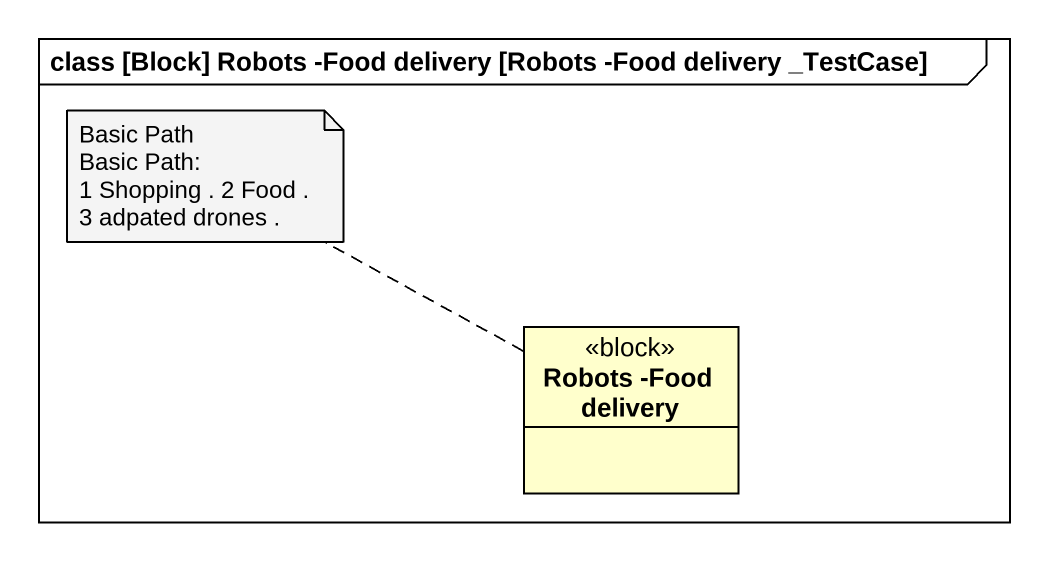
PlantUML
@startuml
mainframe class [Block] Robots -Food delivery [Robots -Food delivery _TestCase]
hide circle
hide empty members
class "Robots -Food delivery" as Robots_Food_delivery <<block>>
note left of Robots_Food_delivery
  Basic Path
  Basic Path:
  1 Shopping . 2 Food . 3 adpated drones .
end note
@enduml
